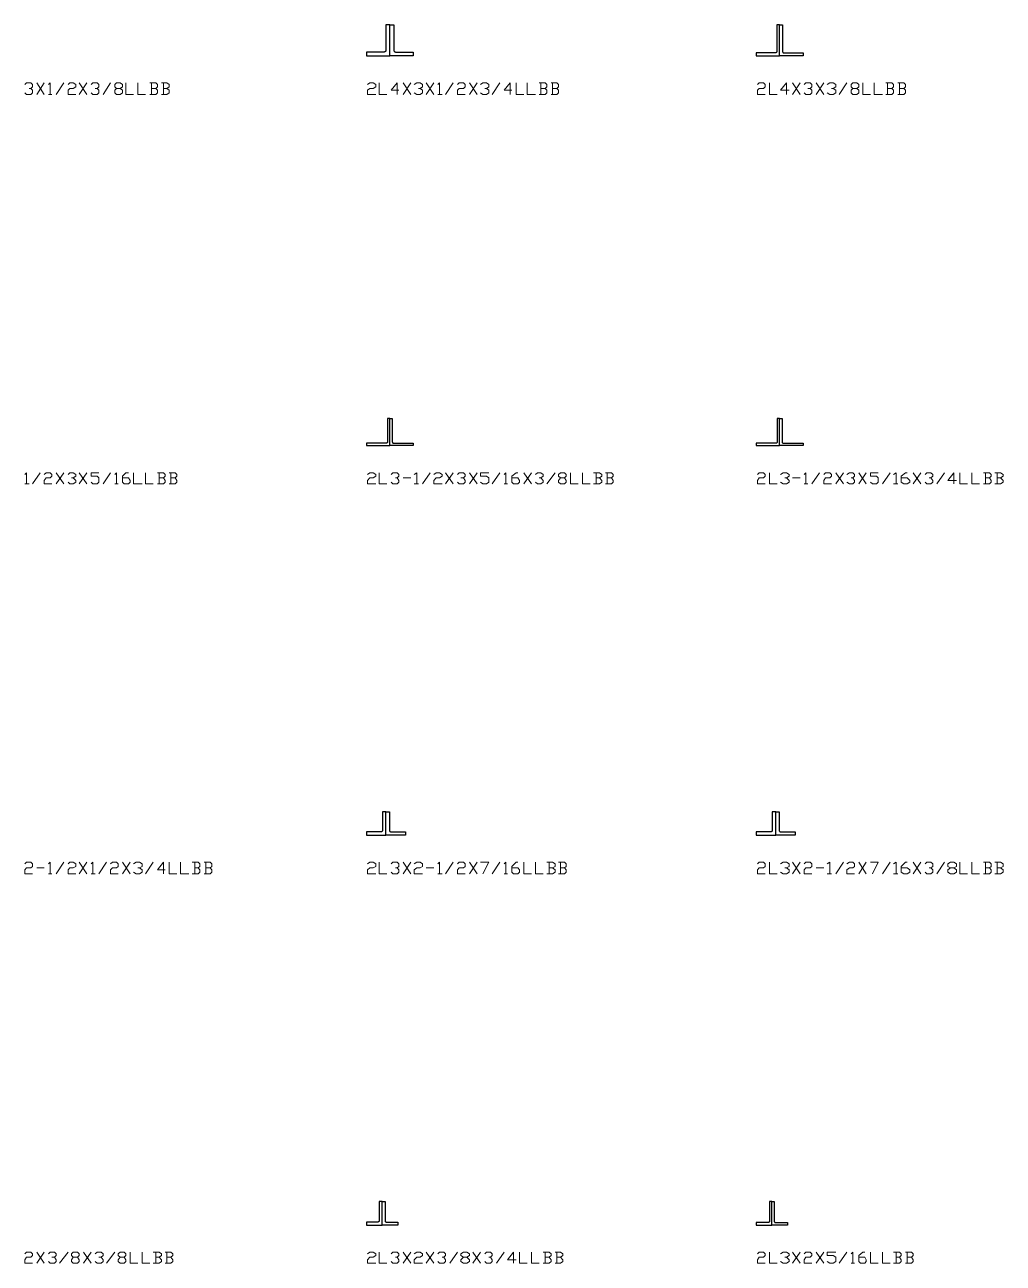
# Model space of a CAD drawing. Header units: inches. Extents: x 0 to 985, y -1555 to 12.
# Drawn here: x 106.2 to 231.7, y -954.9 to -796 of the extents above; entities that cross this region are included whole.
import ezdxf

# ---------------------------------------------------------------- set-up
doc = ezdxf.new("R2010")
doc.units = ezdxf.units.IN
doc.header["$MEASUREMENT"] = 0
doc.layers.add('AISC_STEEL', color=7, linetype='Continuous')

msp = doc.modelspace()

# ---------------------------------------------------------------- linework, layer by layer
at = {"color": 3, "lineweight": 0}
for points in [[(106.16, -803.65), (106.38, -803.43), (106.93, -803.43), (107.14, -803.65), (107.14, -803.98), (106.93, -804.19), (106.71, -804.19)], [(107.69, -804.96), (108.67, -803.43)], [(107.69, -803.43), (108.67, -804.96)], [(109.22, -803.65), (109.43, -803.43), (109.43, -804.96)], [(110.2, -804.96), (111.18, -803.43)], [(111.72, -803.65), (111.94, -803.43), (112.38, -803.43), (112.71, -803.65), (112.71, -803.98), (112.38, -804.19), (111.94, -804.19), (111.72, -804.41), (111.72, -804.96), (112.71, -804.96)], [(113.14, -804.96), (114.12, -803.43)], [(113.14, -803.43), (114.12, -804.96)], [(114.67, -803.65), (114.89, -803.43), (115.43, -803.43), (115.65, -803.65), (115.65, -803.98), (115.43, -804.19), (115.21, -804.19)], [(116.2, -804.96), (117.18, -803.43)], [(118.38, -804.19), (118.7, -804.41), (118.7, -804.74), (118.38, -804.96), (117.94, -804.96), (117.72, -804.74), (117.72, -804.41), (117.94, -804.19), (118.38, -804.19), (118.7, -803.98), (118.7, -803.65), (118.38, -803.43), (117.94, -803.43), (117.72, -803.65), (117.72, -803.98), (117.94, -804.19)], [(119.14, -803.43), (119.14, -804.96), (120.12, -804.96)], [(120.67, -803.43), (120.67, -804.96), (121.65, -804.96)], [(122.96, -804.19), (123.17, -803.98), (123.17, -803.65), (122.96, -803.43), (122.19, -803.43)], [(122.41, -803.43), (122.41, -804.96)], [(124.37, -804.19), (124.7, -803.98), (124.7, -803.65), (124.37, -803.43), (123.72, -803.43)], [(123.94, -803.43), (123.94, -804.96)], [(150.11, -803.65), (150.44, -803.43), (150.87, -803.43), (151.2, -803.65), (151.2, -803.98), (150.87, -804.19), (150.44, -804.19), (150.11, -804.41), (150.11, -804.96), (151.2, -804.96)], [(151.64, -803.43), (151.64, -804.96), (152.62, -804.96)], [(154.15, -804.41), (153.16, -804.41), (153.93, -803.43), (153.93, -804.96)], [(154.69, -804.96), (155.67, -803.43)], [(154.69, -803.43), (155.67, -804.96)], [(156.11, -803.65), (156.44, -803.43), (156.87, -803.43), (157.2, -803.65), (157.2, -803.98), (156.87, -804.19), (156.65, -804.19)], [(157.64, -804.96), (158.62, -803.43)], [(157.64, -803.43), (158.62, -804.96)], [(159.16, -803.65), (159.38, -803.43), (159.38, -804.96)], [(160.14, -804.96), (161.12, -803.43)], [(161.67, -803.65), (161.89, -803.43), (162.43, -803.43), (162.65, -803.65), (162.65, -803.98), (162.43, -804.19), (161.89, -804.19), (161.67, -804.41), (161.67, -804.96), (162.65, -804.96)], [(163.2, -804.96), (164.18, -803.43)], [(163.2, -803.43), (164.18, -804.96)], [(164.61, -803.65), (164.94, -803.43), (165.38, -803.43), (165.7, -803.65), (165.7, -803.98), (165.38, -804.19), (165.16, -804.19)], [(166.14, -804.96), (167.12, -803.43)], [(168.65, -804.41), (167.67, -804.41), (168.43, -803.43), (168.43, -804.96)], [(169.19, -803.43), (169.19, -804.96), (170.18, -804.96)], [(170.61, -803.43), (170.61, -804.96), (171.7, -804.96)], [(172.9, -804.19), (173.12, -803.98), (173.12, -803.65), (172.9, -803.43), (172.14, -803.43)], [(172.36, -803.43), (172.36, -804.96)], [(174.43, -804.19), (174.65, -803.98), (174.65, -803.65), (174.43, -803.43), (173.67, -803.43)], [(173.88, -803.43), (173.88, -804.96)], [(200.17, -803.65), (200.38, -803.43), (200.93, -803.43), (201.15, -803.65), (201.15, -803.98), (200.93, -804.19), (200.38, -804.19), (200.17, -804.41), (200.17, -804.96), (201.15, -804.96)], [(201.69, -803.43), (201.69, -804.96), (202.67, -804.96)], [(204.2, -804.41), (203.11, -804.41), (203.87, -803.43), (203.87, -804.96)], [(204.64, -804.96), (205.62, -803.43)], [(204.64, -803.43), (205.62, -804.96)], [(206.16, -803.65), (206.38, -803.43), (206.93, -803.43), (207.14, -803.65), (207.14, -803.98), (206.93, -804.19), (206.6, -804.19)], [(207.69, -804.96), (208.67, -803.43)], [(207.69, -803.43), (208.67, -804.96)], [(209.11, -803.65), (209.43, -803.43), (209.87, -803.43), (210.2, -803.65), (210.2, -803.98), (209.87, -804.19), (209.65, -804.19)], [(210.63, -804.96), (211.62, -803.43)], [(212.92, -804.19), (213.14, -804.41), (213.14, -804.74), (212.92, -804.96), (212.38, -804.96), (212.16, -804.74), (212.16, -804.41), (212.38, -804.19), (212.92, -804.19), (213.14, -803.98), (213.14, -803.65), (212.92, -803.43), (212.38, -803.43), (212.16, -803.65), (212.16, -803.98), (212.38, -804.19)], [(213.69, -803.43), (213.69, -804.96), (214.67, -804.96)], [(215.11, -803.43), (215.11, -804.96), (216.2, -804.96)], [(217.4, -804.19), (217.61, -803.98), (217.61, -803.65), (217.4, -803.43), (216.63, -803.43)], [(216.85, -803.43), (216.85, -804.96)], [(218.92, -804.19), (219.14, -803.98), (219.14, -803.65), (218.92, -803.43), (218.16, -803.43)], [(218.38, -803.43), (218.38, -804.96)], [(106.93, -804.19), (107.14, -804.41), (107.14, -804.74), (106.93, -804.96), (106.38, -804.96), (106.16, -804.74)], [(109.22, -804.96), (109.65, -804.96)], [(115.43, -804.19), (115.65, -804.41), (115.65, -804.74), (115.43, -804.96), (114.89, -804.96), (114.67, -804.74)], [(122.19, -804.96), (122.96, -804.96), (123.17, -804.74), (123.17, -804.41), (122.96, -804.19), (122.41, -804.19)], [(123.72, -804.96), (124.37, -804.96), (124.7, -804.74), (124.7, -804.41), (124.37, -804.19), (123.94, -804.19)], [(156.87, -804.19), (157.2, -804.41), (157.2, -804.74), (156.87, -804.96), (156.44, -804.96), (156.11, -804.74)], [(159.16, -804.96), (159.71, -804.96)], [(165.38, -804.19), (165.7, -804.41), (165.7, -804.74), (165.38, -804.96), (164.94, -804.96), (164.61, -804.74)], [(172.14, -804.96), (172.9, -804.96), (173.12, -804.74), (173.12, -804.41), (172.9, -804.19), (172.36, -804.19)], [(173.67, -804.96), (174.43, -804.96), (174.65, -804.74), (174.65, -804.41), (174.43, -804.19), (173.88, -804.19)], [(206.93, -804.19), (207.14, -804.41), (207.14, -804.74), (206.93, -804.96), (206.38, -804.96), (206.16, -804.74)], [(209.87, -804.19), (210.2, -804.41), (210.2, -804.74), (209.87, -804.96), (209.43, -804.96), (209.11, -804.74)], [(216.63, -804.96), (217.4, -804.96), (217.61, -804.74), (217.61, -804.41), (217.4, -804.19), (216.85, -804.19)], [(218.16, -804.96), (218.92, -804.96), (219.14, -804.74), (219.14, -804.41), (218.92, -804.19), (218.38, -804.19)], [(106.16, -853.7), (106.38, -853.48), (106.38, -854.9)], [(107.14, -854.9), (108.13, -853.48)], [(108.67, -853.7), (108.89, -853.48), (109.43, -853.48), (109.65, -853.7), (109.65, -853.92), (109.43, -854.14), (108.89, -854.14), (108.67, -854.47), (108.67, -854.9), (109.65, -854.9)], [(110.2, -854.9), (111.18, -853.48)], [(110.2, -853.48), (111.18, -854.9)], [(111.72, -853.7), (111.94, -853.48), (112.38, -853.48), (112.71, -853.7), (112.71, -853.92), (112.38, -854.14), (112.16, -854.14)], [(112.38, -854.14), (112.71, -854.47), (112.71, -854.68), (112.38, -854.9), (111.94, -854.9), (111.72, -854.68)], [(113.14, -854.9), (114.12, -853.48)], [(113.14, -853.48), (114.12, -854.9)], [(114.67, -854.68), (114.89, -854.9), (115.43, -854.9), (115.65, -854.68), (115.65, -854.14), (115.43, -853.92), (114.67, -853.92), (114.67, -853.48), (115.65, -853.48)], [(116.2, -854.9), (117.18, -853.48)], [(117.72, -853.7), (117.94, -853.48), (117.94, -854.9)], [(118.7, -854.14), (119.47, -854.14), (119.69, -854.47), (119.69, -854.68), (119.47, -854.9), (118.92, -854.9), (118.7, -854.68), (118.7, -853.92), (119.14, -853.48), (119.47, -853.48)], [(120.12, -853.48), (120.12, -854.9), (121.21, -854.9)], [(121.65, -853.48), (121.65, -854.9), (122.63, -854.9)], [(123.94, -854.14), (124.16, -853.92), (124.16, -853.7), (123.94, -853.48), (123.17, -853.48)], [(123.17, -854.9), (123.94, -854.9), (124.16, -854.68), (124.16, -854.47), (123.94, -854.14), (123.39, -854.14)], [(123.39, -853.48), (123.39, -854.9)], [(125.46, -854.14), (125.68, -853.92), (125.68, -853.7), (125.46, -853.48), (124.7, -853.48)], [(124.7, -854.9), (125.46, -854.9), (125.68, -854.68), (125.68, -854.47), (125.46, -854.14), (124.92, -854.14)], [(124.92, -853.48), (124.92, -854.9)], [(150.11, -853.7), (150.44, -853.48), (150.87, -853.48), (151.2, -853.7), (151.2, -853.92), (150.87, -854.14), (150.44, -854.14), (150.11, -854.47), (150.11, -854.9), (151.2, -854.9)], [(151.64, -853.48), (151.64, -854.9), (152.62, -854.9)], [(153.16, -853.7), (153.38, -853.48), (153.93, -853.48), (154.15, -853.7), (154.15, -853.92), (153.93, -854.14), (153.71, -854.14)], [(153.93, -854.14), (154.15, -854.47), (154.15, -854.68), (153.93, -854.9), (153.38, -854.9), (153.16, -854.68)], [(154.69, -854.14), (155.67, -854.14)], [(156.11, -853.7), (156.44, -853.48), (156.44, -854.9)], [(157.2, -854.9), (158.18, -853.48)], [(158.62, -853.7), (158.94, -853.48), (159.38, -853.48), (159.71, -853.7), (159.71, -853.92), (159.38, -854.14), (158.94, -854.14), (158.62, -854.47), (158.62, -854.9), (159.71, -854.9)], [(160.14, -854.9), (161.12, -853.48)], [(160.14, -853.48), (161.12, -854.9)], [(161.67, -853.7), (161.89, -853.48), (162.43, -853.48), (162.65, -853.7), (162.65, -853.92), (162.43, -854.14), (162.11, -854.14)], [(162.43, -854.14), (162.65, -854.47), (162.65, -854.68), (162.43, -854.9), (161.89, -854.9), (161.67, -854.68)], [(163.2, -854.9), (164.18, -853.48)], [(163.2, -853.48), (164.18, -854.9)], [(164.61, -854.68), (164.94, -854.9), (165.38, -854.9), (165.7, -854.68), (165.7, -854.14), (165.38, -853.92), (164.61, -853.92), (164.61, -853.48), (165.7, -853.48)], [(166.14, -854.9), (167.12, -853.48)], [(167.67, -853.7), (167.89, -853.48), (167.89, -854.9)], [(168.65, -854.14), (169.41, -854.14), (169.63, -854.47), (169.63, -854.68), (169.41, -854.9), (168.87, -854.9), (168.65, -854.68), (168.65, -853.92), (169.19, -853.48), (169.41, -853.48)], [(170.18, -854.9), (171.16, -853.48)], [(170.18, -853.48), (171.16, -854.9)], [(171.7, -853.7), (171.92, -853.48), (172.36, -853.48), (172.68, -853.7), (172.68, -853.92), (172.36, -854.14), (172.14, -854.14)], [(172.36, -854.14), (172.68, -854.47), (172.68, -854.68), (172.36, -854.9), (171.92, -854.9), (171.7, -854.68)], [(173.12, -854.9), (174.21, -853.48)], [(175.41, -854.14), (175.63, -854.47), (175.63, -854.68), (175.41, -854.9), (174.87, -854.9), (174.65, -854.68), (174.65, -854.47), (174.87, -854.14), (175.41, -854.14), (175.63, -853.92), (175.63, -853.7), (175.41, -853.48), (174.87, -853.48), (174.65, -853.7), (174.65, -853.92), (174.87, -854.14)], [(176.17, -853.48), (176.17, -854.9), (177.16, -854.9)], [(177.7, -853.48), (177.7, -854.9), (178.68, -854.9)], [(179.88, -854.14), (180.21, -853.92), (180.21, -853.7), (179.88, -853.48), (179.12, -853.48)], [(179.12, -854.9), (179.88, -854.9), (180.21, -854.68), (180.21, -854.47), (179.88, -854.14), (179.45, -854.14)], [(179.45, -853.48), (179.45, -854.9)], [(181.41, -854.14), (181.63, -853.92), (181.63, -853.7), (181.41, -853.48), (180.64, -853.48)], [(180.64, -854.9), (181.41, -854.9), (181.63, -854.68), (181.63, -854.47), (181.41, -854.14), (180.86, -854.14)], [(180.86, -853.48), (180.86, -854.9)], [(200.17, -853.7), (200.38, -853.48), (200.93, -853.48), (201.15, -853.7), (201.15, -853.92), (200.93, -854.14), (200.38, -854.14), (200.17, -854.47), (200.17, -854.9), (201.15, -854.9)], [(201.69, -853.48), (201.69, -854.9), (202.67, -854.9)], [(203.11, -853.7), (203.44, -853.48), (203.87, -853.48), (204.2, -853.7), (204.2, -853.92), (203.87, -854.14), (203.65, -854.14)], [(203.87, -854.14), (204.2, -854.47), (204.2, -854.68), (203.87, -854.9), (203.44, -854.9), (203.11, -854.68)], [(204.64, -854.14), (205.62, -854.14)], [(206.16, -853.7), (206.38, -853.48), (206.38, -854.9)], [(207.14, -854.9), (208.13, -853.48)], [(208.67, -853.7), (208.89, -853.48), (209.43, -853.48), (209.65, -853.7), (209.65, -853.92), (209.43, -854.14), (208.89, -854.14), (208.67, -854.47), (208.67, -854.9), (209.65, -854.9)], [(210.2, -854.9), (211.18, -853.48)], [(210.2, -853.48), (211.18, -854.9)], [(211.62, -853.7), (211.94, -853.48), (212.38, -853.48), (212.6, -853.7), (212.6, -853.92), (212.38, -854.14), (212.16, -854.14)], [(212.38, -854.14), (212.6, -854.47), (212.6, -854.68), (212.38, -854.9), (211.94, -854.9), (211.62, -854.68)], [(213.14, -854.9), (214.12, -853.48)], [(213.14, -853.48), (214.12, -854.9)], [(214.67, -854.68), (214.89, -854.9), (215.43, -854.9), (215.65, -854.68), (215.65, -854.14), (215.43, -853.92), (214.67, -853.92), (214.67, -853.48), (215.65, -853.48)], [(216.2, -854.9), (217.18, -853.48)], [(217.61, -853.7), (217.94, -853.48), (217.94, -854.9)], [(218.59, -854.14), (219.36, -854.14), (219.69, -854.47), (219.69, -854.68), (219.36, -854.9), (218.92, -854.9), (218.59, -854.68), (218.59, -853.92), (219.14, -853.48), (219.36, -853.48)], [(220.12, -854.9), (221.1, -853.48)], [(220.12, -853.48), (221.1, -854.9)], [(221.65, -853.7), (221.87, -853.48), (222.41, -853.48), (222.63, -853.7), (222.63, -853.92), (222.41, -854.14), (222.19, -854.14)], [(222.41, -854.14), (222.63, -854.47), (222.63, -854.68), (222.41, -854.9), (221.87, -854.9), (221.65, -854.68)], [(223.17, -854.9), (224.16, -853.48)], [(225.68, -854.47), (224.59, -854.47), (225.36, -853.48), (225.36, -854.9)], [(226.12, -853.48), (226.12, -854.9), (227.1, -854.9)], [(227.65, -853.48), (227.65, -854.9), (228.63, -854.9)], [(229.94, -854.14), (230.15, -853.92), (230.15, -853.7), (229.94, -853.48), (229.17, -853.48)], [(229.17, -854.9), (229.94, -854.9), (230.15, -854.68), (230.15, -854.47), (229.94, -854.14), (229.39, -854.14)], [(229.39, -853.48), (229.39, -854.9)], [(231.35, -854.14), (231.68, -853.92), (231.68, -853.7), (231.35, -853.48), (230.59, -853.48)], [(230.59, -854.9), (231.35, -854.9), (231.68, -854.68), (231.68, -854.47), (231.35, -854.14), (230.92, -854.14)], [(230.92, -853.48), (230.92, -854.9)], [(106.16, -854.9), (106.71, -854.9)], [(117.72, -854.9), (118.16, -854.9)], [(156.11, -854.9), (156.65, -854.9)], [(167.67, -854.9), (168.1, -854.9)], [(206.16, -854.9), (206.6, -854.9)], [(217.61, -854.9), (218.16, -854.9)], [(106.16, -903.65), (106.38, -903.43), (106.93, -903.43), (107.14, -903.65), (107.14, -903.98), (106.93, -904.19), (106.38, -904.19), (106.16, -904.41), (106.16, -904.96), (107.14, -904.96)], [(109.22, -903.65), (109.43, -903.43), (109.43, -904.96)], [(110.2, -904.96), (111.18, -903.43)], [(111.72, -903.65), (111.94, -903.43), (112.38, -903.43), (112.71, -903.65), (112.71, -903.98), (112.38, -904.19), (111.94, -904.19), (111.72, -904.41), (111.72, -904.96), (112.71, -904.96)], [(113.14, -904.96), (114.12, -903.43)], [(113.14, -903.43), (114.12, -904.96)], [(114.67, -903.65), (114.89, -903.43), (114.89, -904.96)], [(115.65, -904.96), (116.63, -903.43)], [(117.18, -903.65), (117.4, -903.43), (117.94, -903.43), (118.16, -903.65), (118.16, -903.98), (117.94, -904.19), (117.4, -904.19), (117.18, -904.41), (117.18, -904.96), (118.16, -904.96)], [(118.7, -904.96), (119.69, -903.43)], [(118.7, -903.43), (119.69, -904.96)], [(120.12, -903.65), (120.45, -903.43), (120.88, -903.43), (121.21, -903.65), (121.21, -903.98), (120.88, -904.19), (120.67, -904.19)], [(121.65, -904.96), (122.63, -903.43)], [(124.16, -904.41), (123.17, -904.41), (123.94, -903.43), (123.94, -904.96)], [(124.7, -903.43), (124.7, -904.96), (125.68, -904.96)], [(126.12, -903.43), (126.12, -904.96), (127.21, -904.96)], [(128.41, -904.19), (128.63, -903.98), (128.63, -903.65), (128.41, -903.43), (127.65, -903.43)], [(127.97, -903.43), (127.97, -904.96)], [(129.94, -904.19), (130.15, -903.98), (130.15, -903.65), (129.94, -903.43), (129.17, -903.43)], [(129.39, -903.43), (129.39, -904.96)], [(150.11, -903.65), (150.44, -903.43), (150.87, -903.43), (151.2, -903.65), (151.2, -903.98), (150.87, -904.19), (150.44, -904.19), (150.11, -904.41), (150.11, -904.96), (151.2, -904.96)], [(151.64, -903.43), (151.64, -904.96), (152.62, -904.96)], [(153.16, -903.65), (153.38, -903.43), (153.93, -903.43), (154.15, -903.65), (154.15, -903.98), (153.93, -904.19), (153.71, -904.19)], [(154.69, -904.96), (155.67, -903.43)], [(154.69, -903.43), (155.67, -904.96)], [(156.11, -903.65), (156.44, -903.43), (156.87, -903.43), (157.2, -903.65), (157.2, -903.98), (156.87, -904.19), (156.44, -904.19), (156.11, -904.41), (156.11, -904.96), (157.2, -904.96)], [(159.16, -903.65), (159.38, -903.43), (159.38, -904.96)], [(160.14, -904.96), (161.12, -903.43)], [(161.67, -903.65), (161.89, -903.43), (162.43, -903.43), (162.65, -903.65), (162.65, -903.98), (162.43, -904.19), (161.89, -904.19), (161.67, -904.41), (161.67, -904.96), (162.65, -904.96)], [(163.2, -904.96), (164.18, -903.43)], [(163.2, -903.43), (164.18, -904.96)], [(164.61, -903.43), (165.7, -903.43), (164.94, -904.96)], [(166.14, -904.96), (167.12, -903.43)], [(167.67, -903.65), (167.89, -903.43), (167.89, -904.96)], [(168.65, -904.19), (169.41, -904.19), (169.63, -904.41), (169.63, -904.74), (169.41, -904.96), (168.87, -904.96), (168.65, -904.74), (168.65, -903.98), (169.19, -903.43), (169.41, -903.43)], [(170.18, -903.43), (170.18, -904.96), (171.16, -904.96)], [(171.7, -903.43), (171.7, -904.96), (172.68, -904.96)], [(173.88, -904.19), (174.21, -903.98), (174.21, -903.65), (173.88, -903.43), (173.12, -903.43)], [(173.45, -903.43), (173.45, -904.96)], [(175.41, -904.19), (175.63, -903.98), (175.63, -903.65), (175.41, -903.43), (174.65, -903.43)], [(174.87, -903.43), (174.87, -904.96)], [(200.17, -903.65), (200.38, -903.43), (200.93, -903.43), (201.15, -903.65), (201.15, -903.98), (200.93, -904.19), (200.38, -904.19), (200.17, -904.41), (200.17, -904.96), (201.15, -904.96)], [(201.69, -903.43), (201.69, -904.96), (202.67, -904.96)], [(203.11, -903.65), (203.44, -903.43), (203.87, -903.43), (204.2, -903.65), (204.2, -903.98), (203.87, -904.19), (203.65, -904.19)], [(204.64, -904.96), (205.62, -903.43)], [(204.64, -903.43), (205.62, -904.96)], [(206.16, -903.65), (206.38, -903.43), (206.93, -903.43), (207.14, -903.65), (207.14, -903.98), (206.93, -904.19), (206.38, -904.19), (206.16, -904.41), (206.16, -904.96), (207.14, -904.96)], [(209.11, -903.65), (209.43, -903.43), (209.43, -904.96)], [(210.2, -904.96), (211.18, -903.43)], [(211.62, -903.65), (211.94, -903.43), (212.38, -903.43), (212.6, -903.65), (212.6, -903.98), (212.38, -904.19), (211.94, -904.19), (211.62, -904.41), (211.62, -904.96), (212.6, -904.96)], [(213.14, -904.96), (214.12, -903.43)], [(213.14, -903.43), (214.12, -904.96)], [(214.67, -903.43), (215.65, -903.43), (214.89, -904.96)], [(216.2, -904.96), (217.18, -903.43)], [(217.61, -903.65), (217.94, -903.43), (217.94, -904.96)], [(218.59, -904.19), (219.36, -904.19), (219.69, -904.41), (219.69, -904.74), (219.36, -904.96), (218.92, -904.96), (218.59, -904.74), (218.59, -903.98), (219.14, -903.43), (219.36, -903.43)], [(220.12, -904.96), (221.1, -903.43)], [(220.12, -903.43), (221.1, -904.96)], [(221.65, -903.65), (221.87, -903.43), (222.41, -903.43), (222.63, -903.65), (222.63, -903.98), (222.41, -904.19), (222.19, -904.19)], [(223.17, -904.96), (224.16, -903.43)], [(225.36, -904.19), (225.68, -904.41), (225.68, -904.74), (225.36, -904.96), (224.92, -904.96), (224.59, -904.74), (224.59, -904.41), (224.92, -904.19), (225.36, -904.19), (225.68, -903.98), (225.68, -903.65), (225.36, -903.43), (224.92, -903.43), (224.59, -903.65), (224.59, -903.98), (224.92, -904.19)], [(226.12, -903.43), (226.12, -904.96), (227.1, -904.96)], [(227.65, -903.43), (227.65, -904.96), (228.63, -904.96)], [(229.94, -904.19), (230.15, -903.98), (230.15, -903.65), (229.94, -903.43), (229.17, -903.43)], [(229.39, -903.43), (229.39, -904.96)], [(231.35, -904.19), (231.68, -903.98), (231.68, -903.65), (231.35, -903.43), (230.59, -903.43)], [(230.92, -903.43), (230.92, -904.96)], [(107.69, -904.19), (108.67, -904.19)], [(109.22, -904.96), (109.65, -904.96)], [(114.67, -904.96), (115.21, -904.96)], [(120.88, -904.19), (121.21, -904.41), (121.21, -904.74), (120.88, -904.96), (120.45, -904.96), (120.12, -904.74)], [(127.65, -904.96), (128.41, -904.96), (128.63, -904.74), (128.63, -904.41), (128.41, -904.19), (127.97, -904.19)], [(129.17, -904.96), (129.94, -904.96), (130.15, -904.74), (130.15, -904.41), (129.94, -904.19), (129.39, -904.19)], [(153.93, -904.19), (154.15, -904.41), (154.15, -904.74), (153.93, -904.96), (153.38, -904.96), (153.16, -904.74)], [(157.64, -904.19), (158.62, -904.19)], [(159.16, -904.96), (159.71, -904.96)], [(167.67, -904.96), (168.1, -904.96)], [(173.12, -904.96), (173.88, -904.96), (174.21, -904.74), (174.21, -904.41), (173.88, -904.19), (173.45, -904.19)], [(174.65, -904.96), (175.41, -904.96), (175.63, -904.74), (175.63, -904.41), (175.41, -904.19), (174.87, -904.19)], [(203.87, -904.19), (204.2, -904.41), (204.2, -904.74), (203.87, -904.96), (203.44, -904.96), (203.11, -904.74)], [(207.69, -904.19), (208.67, -904.19)], [(209.11, -904.96), (209.65, -904.96)], [(217.61, -904.96), (218.16, -904.96)], [(222.41, -904.19), (222.63, -904.41), (222.63, -904.74), (222.41, -904.96), (221.87, -904.96), (221.65, -904.74)], [(229.17, -904.96), (229.94, -904.96), (230.15, -904.74), (230.15, -904.41), (229.94, -904.19), (229.39, -904.19)], [(230.59, -904.96), (231.35, -904.96), (231.68, -904.74), (231.68, -904.41), (231.35, -904.19), (230.92, -904.19)], [(106.16, -953.7), (106.38, -953.49), (106.93, -953.49), (107.14, -953.7), (107.14, -953.92), (106.93, -954.14), (106.38, -954.14), (106.16, -954.47), (106.16, -954.9), (107.14, -954.9)], [(107.69, -954.9), (108.67, -953.49)], [(107.69, -953.49), (108.67, -954.9)], [(109.22, -953.7), (109.43, -953.49), (109.98, -953.49), (110.2, -953.7), (110.2, -953.92), (109.98, -954.14), (109.65, -954.14)], [(109.98, -954.14), (110.2, -954.47), (110.2, -954.68), (109.98, -954.9), (109.43, -954.9), (109.22, -954.68)], [(110.63, -954.9), (111.72, -953.49)], [(112.92, -954.14), (113.14, -954.47), (113.14, -954.68), (112.92, -954.9), (112.38, -954.9), (112.16, -954.68), (112.16, -954.47), (112.38, -954.14), (112.92, -954.14), (113.14, -953.92), (113.14, -953.7), (112.92, -953.49), (112.38, -953.49), (112.16, -953.7), (112.16, -953.92), (112.38, -954.14)], [(113.69, -954.9), (114.67, -953.49)], [(113.69, -953.49), (114.67, -954.9)], [(115.21, -953.7), (115.43, -953.49), (115.98, -953.49), (116.2, -953.7), (116.2, -953.92), (115.98, -954.14), (115.65, -954.14)], [(115.98, -954.14), (116.2, -954.47), (116.2, -954.68), (115.98, -954.9), (115.43, -954.9), (115.21, -954.68)], [(116.63, -954.9), (117.72, -953.49)], [(118.92, -954.14), (119.14, -954.47), (119.14, -954.68), (118.92, -954.9), (118.38, -954.9), (118.16, -954.68), (118.16, -954.47), (118.38, -954.14), (118.92, -954.14), (119.14, -953.92), (119.14, -953.7), (118.92, -953.49), (118.38, -953.49), (118.16, -953.7), (118.16, -953.92), (118.38, -954.14)], [(119.69, -953.49), (119.69, -954.9), (120.67, -954.9)], [(121.21, -953.49), (121.21, -954.9), (122.19, -954.9)], [(123.39, -954.14), (123.72, -953.92), (123.72, -953.7), (123.39, -953.49), (122.63, -953.49)], [(122.63, -954.9), (123.39, -954.9), (123.72, -954.68), (123.72, -954.47), (123.39, -954.14), (122.96, -954.14)], [(122.96, -953.49), (122.96, -954.9)], [(124.92, -954.14), (125.14, -953.92), (125.14, -953.7), (124.92, -953.49), (124.16, -953.49)], [(124.16, -954.9), (124.92, -954.9), (125.14, -954.68), (125.14, -954.47), (124.92, -954.14), (124.37, -954.14)], [(124.37, -953.49), (124.37, -954.9)], [(150.11, -953.7), (150.44, -953.49), (150.87, -953.49), (151.2, -953.7), (151.2, -953.92), (150.87, -954.14), (150.44, -954.14), (150.11, -954.47), (150.11, -954.9), (151.2, -954.9)], [(151.64, -953.49), (151.64, -954.9), (152.62, -954.9)], [(153.16, -953.7), (153.38, -953.49), (153.93, -953.49), (154.15, -953.7), (154.15, -953.92), (153.93, -954.14), (153.71, -954.14)], [(153.93, -954.14), (154.15, -954.47), (154.15, -954.68), (153.93, -954.9), (153.38, -954.9), (153.16, -954.68)], [(154.69, -954.9), (155.67, -953.49)], [(154.69, -953.49), (155.67, -954.9)], [(156.11, -953.7), (156.44, -953.49), (156.87, -953.49), (157.2, -953.7), (157.2, -953.92), (156.87, -954.14), (156.44, -954.14), (156.11, -954.47), (156.11, -954.9), (157.2, -954.9)], [(157.64, -954.9), (158.62, -953.49)], [(157.64, -953.49), (158.62, -954.9)], [(159.16, -953.7), (159.38, -953.49), (159.93, -953.49), (160.14, -953.7), (160.14, -953.92), (159.93, -954.14), (159.71, -954.14)], [(159.93, -954.14), (160.14, -954.47), (160.14, -954.68), (159.93, -954.9), (159.38, -954.9), (159.16, -954.68)], [(160.69, -954.9), (161.67, -953.49)], [(162.87, -954.14), (163.2, -954.47), (163.2, -954.68), (162.87, -954.9), (162.43, -954.9), (162.11, -954.68), (162.11, -954.47), (162.43, -954.14), (162.87, -954.14), (163.2, -953.92), (163.2, -953.7), (162.87, -953.49), (162.43, -953.49), (162.11, -953.7), (162.11, -953.92), (162.43, -954.14)], [(163.63, -954.9), (164.61, -953.49)], [(163.63, -953.49), (164.61, -954.9)], [(165.16, -953.7), (165.38, -953.49), (165.92, -953.49), (166.14, -953.7), (166.14, -953.92), (165.92, -954.14), (165.7, -954.14)], [(165.92, -954.14), (166.14, -954.47), (166.14, -954.68), (165.92, -954.9), (165.38, -954.9), (165.16, -954.68)], [(166.69, -954.9), (167.67, -953.49)], [(169.19, -954.47), (168.1, -954.47), (168.87, -953.49), (168.87, -954.9)], [(169.63, -953.49), (169.63, -954.9), (170.61, -954.9)], [(171.16, -953.49), (171.16, -954.9), (172.14, -954.9)], [(173.45, -954.14), (173.67, -953.92), (173.67, -953.7), (173.45, -953.49), (172.68, -953.49)], [(172.68, -954.9), (173.45, -954.9), (173.67, -954.68), (173.67, -954.47), (173.45, -954.14), (172.9, -954.14)], [(172.9, -953.49), (172.9, -954.9)], [(174.87, -954.14), (175.19, -953.92), (175.19, -953.7), (174.87, -953.49), (174.21, -953.49)], [(174.21, -954.9), (174.87, -954.9), (175.19, -954.68), (175.19, -954.47), (174.87, -954.14), (174.43, -954.14)], [(174.43, -953.49), (174.43, -954.9)], [(200.17, -953.7), (200.38, -953.49), (200.93, -953.49), (201.15, -953.7), (201.15, -953.92), (200.93, -954.14), (200.38, -954.14), (200.17, -954.47), (200.17, -954.9), (201.15, -954.9)], [(201.69, -953.49), (201.69, -954.9), (202.67, -954.9)], [(203.11, -953.7), (203.44, -953.49), (203.87, -953.49), (204.2, -953.7), (204.2, -953.92), (203.87, -954.14), (203.65, -954.14)], [(203.87, -954.14), (204.2, -954.47), (204.2, -954.68), (203.87, -954.9), (203.44, -954.9), (203.11, -954.68)], [(204.64, -954.9), (205.62, -953.49)], [(204.64, -953.49), (205.62, -954.9)], [(206.16, -953.7), (206.38, -953.49), (206.93, -953.49), (207.14, -953.7), (207.14, -953.92), (206.93, -954.14), (206.38, -954.14), (206.16, -954.47), (206.16, -954.9), (207.14, -954.9)], [(207.69, -954.9), (208.67, -953.49)], [(207.69, -953.49), (208.67, -954.9)], [(209.11, -954.68), (209.43, -954.9), (209.87, -954.9), (210.2, -954.68), (210.2, -954.14), (209.87, -953.92), (209.11, -953.92), (209.11, -953.49), (210.2, -953.49)], [(210.63, -954.9), (211.62, -953.49)], [(212.16, -953.7), (212.38, -953.49), (212.38, -954.9)], [(212.16, -954.9), (212.6, -954.9)], [(213.14, -954.14), (213.91, -954.14), (214.12, -954.47), (214.12, -954.68), (213.91, -954.9), (213.36, -954.9), (213.14, -954.68), (213.14, -953.92), (213.69, -953.49), (213.91, -953.49)], [(214.67, -953.49), (214.67, -954.9), (215.65, -954.9)], [(216.2, -953.49), (216.2, -954.9), (217.18, -954.9)], [(218.38, -954.14), (218.59, -953.92), (218.59, -953.7), (218.38, -953.49), (217.61, -953.49)], [(217.61, -954.9), (218.38, -954.9), (218.59, -954.68), (218.59, -954.47), (218.38, -954.14), (217.94, -954.14)], [(217.94, -953.49), (217.94, -954.9)], [(219.9, -954.14), (220.12, -953.92), (220.12, -953.7), (219.9, -953.49), (219.14, -953.49)], [(219.14, -954.9), (219.9, -954.9), (220.12, -954.68), (220.12, -954.47), (219.9, -954.14), (219.36, -954.14)], [(219.36, -953.49), (219.36, -954.9)]]:
    msp.add_lwpolyline(points, dxfattribs=at)
at = {"layer": 'AISC_STEEL'}
for points in [[(150, -800), (153, -800), (153, -796), (152.5, -796), (152.5, -799.25), (152.5, -799.28), (152.49, -799.31), (152.49, -799.33), (152.48, -799.36), (152.46, -799.38), (152.45, -799.41), (152.43, -799.43), (152.41, -799.45), (152.38, -799.46), (152.36, -799.48), (152.33, -799.49), (152.31, -799.49), (152.28, -799.5), (152.25, -799.5), (150, -799.5)], [(156, -800), (153, -800), (153, -796), (153.5, -796), (153.5, -799.25), (153.5, -799.28), (153.51, -799.31), (153.51, -799.33), (153.52, -799.36), (153.54, -799.38), (153.55, -799.41), (153.57, -799.43), (153.59, -799.45), (153.62, -799.46), (153.64, -799.48), (153.67, -799.49), (153.69, -799.49), (153.72, -799.5), (153.75, -799.5), (156, -799.5)], [(200, -800), (203, -800), (203, -796), (202.62, -796), (202.62, -799.44), (202.62, -799.46), (202.62, -799.49), (202.61, -799.51), (202.6, -799.53), (202.59, -799.55), (202.57, -799.57), (202.55, -799.59), (202.53, -799.6), (202.51, -799.61), (202.49, -799.62), (202.46, -799.62), (202.44, -799.62), (200, -799.62)], [(206, -800), (203, -800), (203, -796), (203.38, -796), (203.38, -799.44), (203.38, -799.46), (203.38, -799.49), (203.39, -799.51), (203.4, -799.53), (203.41, -799.55), (203.43, -799.57), (203.45, -799.59), (203.47, -799.6), (203.49, -799.61), (203.51, -799.62), (203.54, -799.62), (203.56, -799.62), (206, -799.62)], [(150, -850), (153, -850), (153, -846.5), (152.69, -846.5), (152.69, -849.53), (152.69, -849.55), (152.68, -849.57), (152.68, -849.59), (152.67, -849.61), (152.65, -849.63), (152.64, -849.64), (152.63, -849.65), (152.61, -849.67), (152.59, -849.68), (152.57, -849.68), (152.55, -849.69), (152.53, -849.69), (150, -849.69)], [(156, -850), (153, -850), (153, -846.5), (153.31, -846.5), (153.31, -849.53), (153.31, -849.55), (153.32, -849.57), (153.32, -849.59), (153.33, -849.61), (153.35, -849.63), (153.36, -849.64), (153.37, -849.65), (153.39, -849.67), (153.41, -849.68), (153.43, -849.68), (153.45, -849.69), (153.47, -849.69), (156, -849.69)], [(200, -850), (203, -850), (203, -846.5), (202.69, -846.5), (202.69, -849.53), (202.69, -849.55), (202.68, -849.57), (202.68, -849.59), (202.67, -849.61), (202.65, -849.63), (202.64, -849.64), (202.63, -849.65), (202.61, -849.67), (202.59, -849.68), (202.57, -849.68), (202.55, -849.69), (202.53, -849.69), (200, -849.69)], [(206, -850), (203, -850), (203, -846.5), (203.31, -846.5), (203.31, -849.53), (203.31, -849.55), (203.32, -849.57), (203.32, -849.59), (203.33, -849.61), (203.35, -849.63), (203.36, -849.64), (203.37, -849.65), (203.39, -849.67), (203.41, -849.68), (203.43, -849.68), (203.45, -849.69), (203.47, -849.69), (206, -849.69)], [(150, -900), (152.5, -900), (152.5, -897), (152.06, -897), (152.06, -899.34), (152.06, -899.37), (152.05, -899.4), (152.05, -899.43), (152.03, -899.45), (152.02, -899.48), (152, -899.5), (151.98, -899.52), (151.95, -899.53), (151.93, -899.55), (151.9, -899.55), (151.87, -899.56), (151.84, -899.56), (150, -899.56)], [(155, -900), (152.5, -900), (152.5, -897), (152.94, -897), (152.94, -899.34), (152.94, -899.37), (152.95, -899.4), (152.95, -899.43), (152.97, -899.45), (152.98, -899.48), (153, -899.5), (153.02, -899.52), (153.05, -899.53), (153.07, -899.55), (153.1, -899.55), (153.13, -899.56), (153.16, -899.56), (155, -899.56)], [(200, -900), (202.5, -900), (202.5, -897), (202.06, -897), (202.06, -899.34), (202.06, -899.37), (202.05, -899.4), (202.05, -899.43), (202.03, -899.45), (202.02, -899.48), (202, -899.5), (201.98, -899.52), (201.95, -899.53), (201.93, -899.55), (201.9, -899.55), (201.87, -899.56), (201.84, -899.56), (200, -899.56)], [(205, -900), (202.5, -900), (202.5, -897), (202.94, -897), (202.94, -899.34), (202.94, -899.37), (202.95, -899.4), (202.95, -899.43), (202.97, -899.45), (202.98, -899.48), (203, -899.5), (203.02, -899.52), (203.05, -899.53), (203.07, -899.55), (203.1, -899.55), (203.13, -899.56), (203.16, -899.56), (205, -899.56)], [(150, -950), (152, -950), (152, -947), (151.62, -947), (151.62, -949.44), (151.62, -949.46), (151.62, -949.49), (151.61, -949.51), (151.6, -949.53), (151.59, -949.55), (151.57, -949.57), (151.55, -949.59), (151.53, -949.6), (151.51, -949.61), (151.49, -949.62), (151.46, -949.62), (151.44, -949.62), (150, -949.62)], [(154, -950), (152, -950), (152, -947), (152.38, -947), (152.38, -949.44), (152.38, -949.46), (152.38, -949.49), (152.39, -949.51), (152.4, -949.53), (152.41, -949.55), (152.43, -949.57), (152.45, -949.59), (152.47, -949.6), (152.49, -949.61), (152.51, -949.62), (152.54, -949.62), (152.56, -949.62), (154, -949.62)], [(200, -950), (202, -950), (202, -947), (201.69, -947), (201.69, -949.53), (201.69, -949.55), (201.68, -949.57), (201.68, -949.59), (201.67, -949.61), (201.65, -949.63), (201.64, -949.64), (201.63, -949.65), (201.61, -949.67), (201.59, -949.68), (201.57, -949.68), (201.55, -949.69), (201.53, -949.69), (200, -949.69)], [(204, -950), (202, -950), (202, -947), (202.31, -947), (202.31, -949.53), (202.31, -949.55), (202.32, -949.57), (202.32, -949.59), (202.33, -949.61), (202.35, -949.63), (202.36, -949.64), (202.37, -949.65), (202.39, -949.67), (202.41, -949.68), (202.43, -949.68), (202.45, -949.69), (202.47, -949.69), (204, -949.69)]]:
    msp.add_lwpolyline(points, close=True, dxfattribs=at)

doc.saveas('drawing.dxf')
